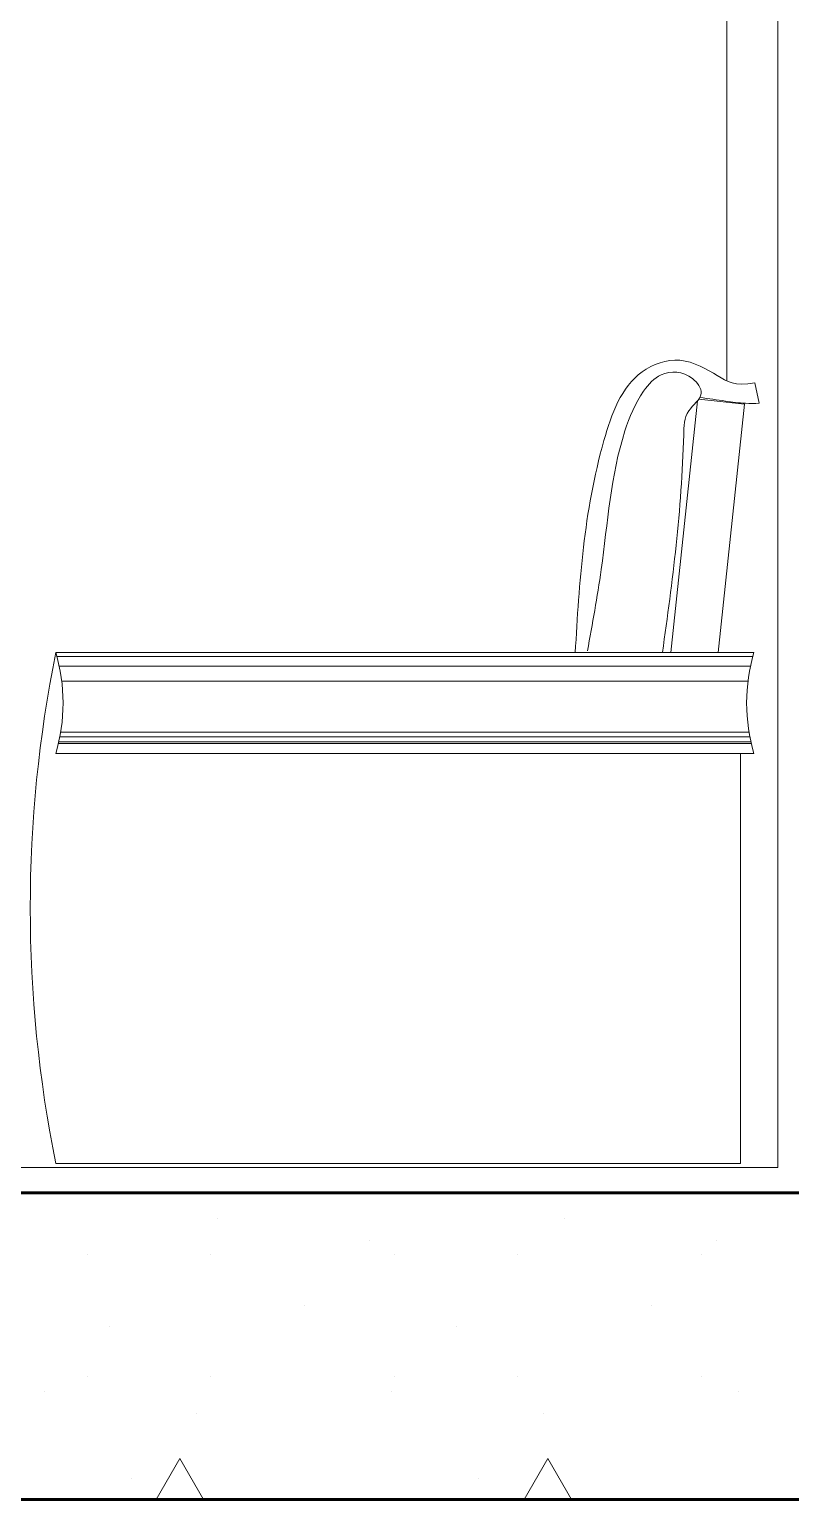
# Model space of a CAD drawing. Header units: metres. Extents: x -50 to 76, y -61 to 14.
# Drawn here: x 38.027 to 38.771, y -39.096 to -37.658 of the extents above; entities that cross this region are included whole.
import ezdxf

# ---------------------------------------------------------------- set-up
doc = ezdxf.new("R2010")
doc.units = ezdxf.units.M
doc.header["$MEASUREMENT"] = 0
for name, color, linetype, lineweight in [('1 ACHURADO PLACAS', 45, 'Continuous', 15), ('1 CALCAS', 255, 'Continuous', 60), ('1 MUEBLES', 46, 'Continuous', 18), ('1 VENTTANAS', 2, 'Continuous', 18)]:
    doc.layers.add(name, color=color, linetype=linetype, lineweight=lineweight)

# ---------------------------------------------------------------- blocks, each defined once
blk = doc.blocks.new('EWRT')
at = {"layer": '1 MUEBLES'}
for p, q in [((38.6803, -38.0212), (38.6542, -38.2676)), ((38.6814, -38.0198), (38.7263, -38.0246)), ((38.7263, -38.0246), (38.7005, -38.2676)), ((38.7354, -38.2676), (38.0524, -38.2676)), ((38.7343, -38.2713), (38.0534, -38.2713)), ((38.732, -38.2809), (38.0557, -38.2809)), ((38.7296, -38.2954), (38.0582, -38.2954)), ((38.7306, -38.3453), (38.0572, -38.3453)), ((38.7328, -38.3566), (38.0549, -38.3566)), ((38.7325, -38.355), (38.0553, -38.355)), ((38.7314, -38.3501), (38.0563, -38.3501)), ((38.7354, -38.3662), (38.0524, -38.3662)), ((38.7223, -38.3662), (38.7223, -38.7676)), ((38.7223, -38.7676), (38.0524, -38.7676))]:
    blk.add_line(p, q, dxfattribs=at)
blk.add_lwpolyline([(38.7363, -38.0038), (38.7407, -38.0237)], dxfattribs=at)
for centre, radius, start, end in [((39.2897, -38.5176), 1.2623, 168.5779, 191.4221), ((37.8859, -38.3169), 0.1736, 343.4989, 16.5011), ((38.9019, -38.3169), 0.1736, 163.4989, 196.5011)]:
    blk.add_arc(centre, radius, start, end, dxfattribs=at)
for points, knots in [([(38.5606, -38.2676), (38.5646, -38.1991), (38.5702, -38.1056), (38.6103, -37.9945), (38.6643, -37.9754), (38.7041, -37.999), (38.716, -38.0069), (38.7363, -38.0038)], [0, 0, 0, 0, 0.2094738, 0.2861859, 0.3256863, 0.3673735, 0.4123423, 0.4123423, 0.4123423, 0.4123423]), ([(38.5725, -38.2659), (38.5774, -38.2395), (38.5906, -38.1681), (38.5961, -38.0797), (38.622, -38.0165), (38.6448, -37.9909), (38.6729, -37.9928), (38.6893, -38.0163), (38.6671, -38.0307), (38.6659, -38.1205), (38.6556, -38.198), (38.6459, -38.2676)], [0, 0, 0, 0, 0.0805663, 0.218193, 0.2613912, 0.2847532, 0.3155589, 0.3325414, 0.3535748, 0.3773042, 0.5913198, 0.5913198, 0.5913198, 0.5913198]), ([(38.7407, -38.0237), (38.7362, -38.0238), (38.7251, -38.0241), (38.7058, -38.0212), (38.6911, -38.0191), (38.6828, -38.018)], [0, 0, 0, 0, 0.01370368, 0.03327894, 0.05828469, 0.05828469, 0.05828469, 0.05828469])]:
    blk.add_open_spline(points, degree=3, knots=knots, dxfattribs=at)

msp = doc.modelspace()

# ---------------------------------------------------------------- linework, layer by layer
at = {"layer": '1 ACHURADO PLACAS'}
for p, q in [((38.211, -38.8212), (38.211, -38.8212)), ((38.5504, -38.8212), (38.5504, -38.8212)), ((38.3595, -38.8424), (38.3595, -38.8424)), ((38.6989, -38.8424), (38.6989, -38.8424)), ((38.0838, -38.8563), (38.0838, -38.8563)), ((38.2038, -38.8563), (38.2038, -38.8563)), ((38.3838, -38.8563), (38.3838, -38.8563)), ((38.5038, -38.8563), (38.5038, -38.8563)), ((38.6838, -38.8563), (38.6838, -38.8563)), ((38.2959, -38.906), (38.2959, -38.906)), ((38.6353, -38.906), (38.6353, -38.906)), ((38.1049, -38.9272), (38.1049, -38.9272)), ((38.4444, -38.9272), (38.4444, -38.9272)), ((38.0838, -38.9763), (38.0838, -38.9763)), ((38.2038, -38.9763), (38.2038, -38.9763)), ((38.3838, -38.9763), (38.3838, -38.9763)), ((38.5038, -38.9763), (38.5038, -38.9763)), ((38.6838, -38.9763), (38.6838, -38.9763)), ((38.0413, -38.9909), (38.0413, -38.9909)), ((38.3807, -38.9909), (38.3807, -38.9909)), ((38.7201, -38.9909), (38.7201, -38.9909)), ((38.1898, -39.0121), (38.1898, -39.0121)), ((38.5292, -39.0121), (38.5292, -39.0121)), ((38.1506, -39.0963), (38.1738, -39.0561)), ((38.197, -39.0963), (38.1738, -39.0561)), ((38.5106, -39.0963), (38.5338, -39.0561)), ((38.557, -39.0963), (38.5338, -39.0561)), ((38.1262, -39.0757), (38.1262, -39.0757)), ((38.4656, -39.0757), (38.4656, -39.0757))]:
    msp.add_line(p, q, dxfattribs=at)
at = {"layer": '1 CALCAS'}
msp.add_lwpolyline([(20.6338, -38.7963), (39.1338, -38.7963), (39.1338, -39.0963), (20.6338, -39.0963)], close=True, dxfattribs=at)
at = {"layer": '1 VENTTANAS'}
for points in [[(37.9024, -38.7713), (38.7588, -38.7713), (38.7588, -35.8713), (35.2588, -35.8713), (35.2588, -38.7713), (37.8417, -38.7713)], [(38.7088, -38.0017), (38.7088, -35.9213), (35.3088, -35.9213), (35.3088, -38.7213), (36.2431, -38.7213)]]:
    msp.add_lwpolyline(points, dxfattribs=at)

# ---------------------------------------------------------------- block references
at = {"layer": '1 MUEBLES'}
msp.add_blockref('EWRT', (0, 0), dxfattribs=at)

doc.saveas('drawing.dxf')
